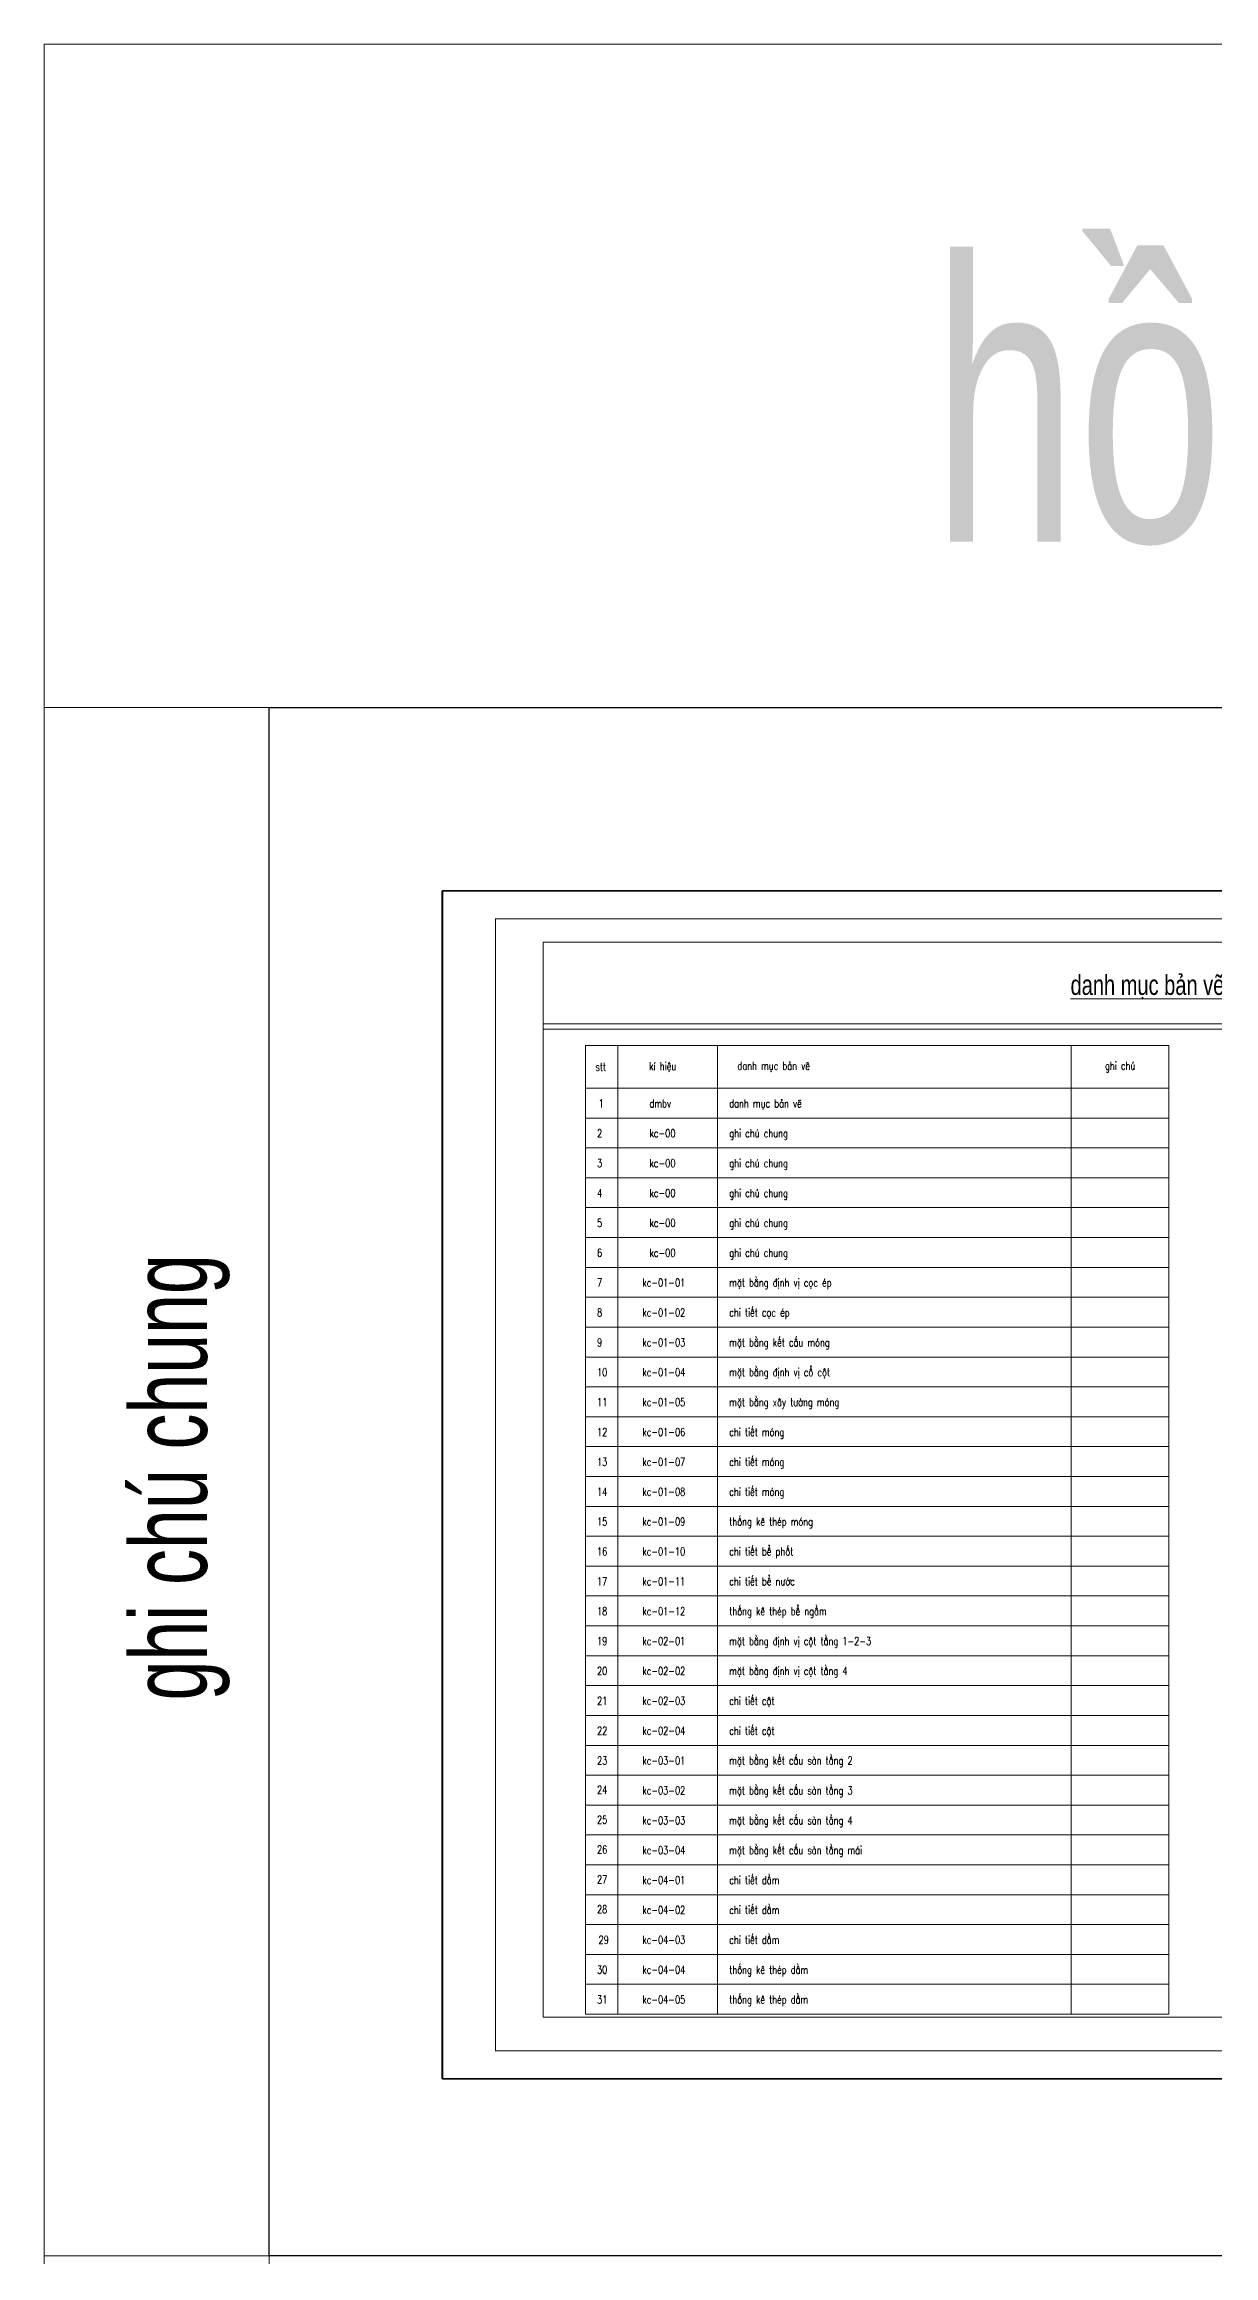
# Model space of a CAD drawing. Extents: x -2098986 to 943, y -1296280 to 73591.
# Drawn here: x -1855204 to -1825946, y -1051774 to -996495 of the extents above; entities that cross this region are included whole.
import ezdxf
from ezdxf.enums import TextEntityAlignment as Align

# ---------------------------------------------------------------- set-up
doc = ezdxf.new("R2010")
doc.units = 0
doc.header["$LTSCALE"] = 150
doc.layers.get('Defpoints').update_dxf_attribs({"lineweight": 18})
for name, color, linetype, lineweight in [('05.Text', 253, 'Continuous', 18), ('11.Khung bo', 32, 'Continuous', 50), ('12.Khung', 36, 'Continuous', 25), ('KCVN-THAY', 7, 'Continuous', 25), ('LS-DIM', 251, 'Continuous', 13), ('LS-TEXT', 60, 'Continuous', 20), ('LS-THAY', 7, 'Continuous', 20)]:
    doc.layers.add(name, color=color, linetype=linetype, lineweight=lineweight)
doc.layers.add('Tpl_Bound', color=1, linetype='Continuous', plot=False)
doc.styles.add('KCVN-LEADER', font='vnromadi.shx', dxfattribs={"width": 0.7, "height": 4})
doc.styles.add('vnsimpli', font='vnsimli.shx', dxfattribs={"width": 0.75})

# ---------------------------------------------------------------- blocks, each defined once
blk = doc.blocks.new('*U4')
at = {"layer": 'KCVN-THAY', "color": 140}
blk.add_lwpolyline([(214871.76, 86966.68), (215381.8, 86966.68), (215381.8, 86579.68), (214871.76, 86579.68)], close=True, dxfattribs=at)
blk = doc.blocks.new('100')
at = {"layer": '11.Khung bo', "const_width": 26.7}
blk.add_lwpolyline([(1860913, -945240), (1860913, -916940), (1896063, -916940), (1896063, -945240)], close=True, dxfattribs=at)
blk.add_lwpolyline([(1860913, -945240), (1860913, -916940), (1896063, -916940), (1896063, -945240)], close=True, dxfattribs=at)
blk.add_lwpolyline([(1860913, -945240), (1860913, -916940), (1896063, -916940), (1896063, -945240)], close=True, dxfattribs=at)
at = {"layer": '12.Khung'}
blk.add_lwpolyline([(1901579, -945940), (1901579, -916240), (1859580, -916240), (1859580, -945940)], close=True, dxfattribs=at)
blk.add_lwpolyline([(1901579, -945940), (1901579, -916240), (1859580, -916240), (1859580, -945940)], close=True, dxfattribs=at)
blk.add_lwpolyline([(1901579, -945940), (1901579, -916240), (1859580, -916240), (1859580, -945940)], close=True, dxfattribs=at)

msp = doc.modelspace()

# ---------------------------------------------------------------- linework, layer by layer
at = {"layer": 'LS-DIM'}
for p, q in [((-1841662.7, -1023335.8), (-1827073.7, -1023335.8)), ((-1841662.7, -1024082.5), (-1827073.7, -1024082.5)), ((-1841662.7, -1024829.2), (-1827073.7, -1024829.2)), ((-1841662.7, -1025575.8), (-1827073.7, -1025575.8)), ((-1841662.7, -1025575.8), (-1827073.7, -1025575.8)), ((-1841662.7, -1026322.5), (-1827073.7, -1026322.5)), ((-1841662.7, -1027069.2), (-1827073.7, -1027069.2)), ((-1841662.7, -1027815.8), (-1827073.7, -1027815.8)), ((-1841662.7, -1028562.5), (-1827073.7, -1028562.5)), ((-1841662.7, -1029309.2), (-1827073.7, -1029309.2)), ((-1841662.7, -1030055.8), (-1827073.7, -1030055.8)), ((-1841662.7, -1030802.5), (-1827073.7, -1030802.5)), ((-1841662.7, -1031549.2), (-1827073.7, -1031549.2)), ((-1841662.7, -1032295.8), (-1827073.7, -1032295.8)), ((-1841662.7, -1033042.5), (-1827073.7, -1033042.5)), ((-1841662.7, -1033789.2), (-1827073.7, -1033789.2)), ((-1841662.7, -1034535.8), (-1827073.7, -1034535.8)), ((-1841662.7, -1035282.5), (-1827073.7, -1035282.5)), ((-1841662.7, -1036029.2), (-1827073.7, -1036029.2)), ((-1841662.7, -1036775.8), (-1827073.7, -1036775.8)), ((-1841662.7, -1037522.5), (-1827073.7, -1037522.5)), ((-1841662.7, -1038269.2), (-1827073.7, -1038269.2)), ((-1841662.7, -1039015.8), (-1827073.7, -1039015.8)), ((-1841662.7, -1039762.5), (-1827073.7, -1039762.5)), ((-1841662.7, -1040509.2), (-1827073.7, -1040509.2)), ((-1841662.7, -1041255.8), (-1827073.7, -1041255.8)), ((-1841662.7, -1042002.5), (-1827073.7, -1042002.5)), ((-1841662.7, -1042749.2), (-1827073.7, -1042749.2)), ((-1841662.7, -1043495.8), (-1827073.7, -1043495.8)), ((-1841662.7, -1044242.5), (-1827073.7, -1044242.5)), ((-1841662.7, -1044989.2), (-1827073.7, -1044989.2))]:
    msp.add_line(p, q, dxfattribs=at)
at = {"layer": 'LS-THAY'}
for p, q in [((-1842724.7, -1020984.1), (-1809692, -1020984.1)), ((-1842724.7, -1021114.1), (-1809692, -1021114.1)), ((-1841662.7, -1021522.5), (-1841662.7, -1045735.8)), ((-1841662.7, -1021522.5), (-1827073.7, -1021522.5)), ((-1840851.2, -1021522.5), (-1840851.2, -1045735.8)), ((-1838364.9, -1045735.8), (-1838364.9, -1021522.5)), ((-1838364.9, -1022589.2), (-1838364.9, -1021522.5)), ((-1829512.7, -1045735.8), (-1829512.7, -1021522.5)), ((-1827073.7, -1022589.2), (-1827073.7, -1021522.5)), ((-1841662.7, -1022589.2), (-1827073.7, -1022589.2)), ((-1827073.7, -1022589.2), (-1827073.7, -1045735.8)), ((-1841662.7, -1045735.8), (-1827073.7, -1045735.8))]:
    msp.add_line(p, q, dxfattribs=at)
at = {"layer": 'LS-THAY', "color": 140}
for points in [[(-1855203.7, -1013074.3), (-1290965.3, -1013073.8), (-1290965.3, -996495.2), (-1855203.7, -996495.7)], [(-1855203.7, -1013074.3), (-1290965.3, -1013073.8), (-1290965.3, -1051773.8), (-1855203.7, -1051773.8)], [(-1849579.6, -1013074.3), (-1855203.6, -1013074.3), (-1855203.2, -1296279.9), (-1849579.5, -1296279.9)], [(-1855203.6, -1051773.5), (-1290965.2, -1051773), (-1290965, -1090473.8), (-1855203.4, -1090474.3)]]:
    msp.add_lwpolyline(points, close=True, dxfattribs=at)
at = {"layer": 'LS-THAY'}
msp.add_lwpolyline([(-1842724.7, -1018943.6), (-1809692, -1018943.6), (-1809692, -1045811.7), (-1842724.7, -1045811.7)], close=True, dxfattribs=at)
at = {"layer": 'Tpl_Bound', "color": 1}
msp.add_lwpolyline([(-1845244.4, -1047354.7), (-1845244.4, -1017654.7), (-1803244.4, -1017654.7), (-1803244.4, -1047354.7)], close=True, dxfattribs=at)

# ---------------------------------------------------------------- block references
at = {"layer": '05.Text', "xscale": 1.000009185772931, "yscale": 1.000009185772931, "zscale": 1.000009185772931}
msp.add_blockref('100', (-3704841.2, -101406.2), dxfattribs=at)
at = {"layer": 'Defpoints', "xscale": 100, "yscale": 100, "zscale": 100}
msp.add_blockref('*U4', (-23336755.1, -9709742.1), dxfattribs=at)
msp.add_blockref('*U4', (-23336755.1, -9709742.1), dxfattribs=at)
msp.add_blockref('*U4', (-23336755.1, -9709742.1), dxfattribs=at)

# ---------------------------------------------------------------- texts
at = {"layer": 'LS-TEXT', "color": 1, "style": 'KCVN-LEADER', "width": 0.7}
msp.add_text('hå s¬ in theo layer', height=7000, dxfattribs=at).set_placement((-1805897.6, -1008927.1), align=Align.CENTER)
at = {"layer": 'LS-TEXT', "style": 'KCVN-LEADER', "width": 0.75}
msp.add_text('%%Udanh môc b¶n vÏ phÇn kÕt cÊu', height=500, dxfattribs=at).set_placement((-1826100.6, -1020258.8), align=Align.CENTER)
at = {"layer": 'LS-TEXT', "style": 'vnsimpli', "width": 0.75}
for s, p in [('stt', (-1841280.4, -1022055.9)), ('kÝ hiÖu', (-1839730.5, -1022055.9)), ('danh môc b¶n vÏ', (-1836955.7, -1022055.9)), ('ghi chó', (-1828288.4, -1022055.9))]:
    msp.add_text(s, height=200, dxfattribs=at).set_placement(p, align=Align.MIDDLE)
for s, p in [('1', (-1841336.5, -1023070.4)), ('dmbv', (-1840061.9, -1023070.4)), ('danh môc b¶n vÏ', (-1838066.2, -1023070.4)), ('2', (-1841374.5, -1023817.1)), ('kc-00', (-1840061.9, -1023817.1)), ('ghi chó chung', (-1838066.2, -1023817.1)), ('3', (-1841374.5, -1024563.8)), ('kc-00', (-1840061.9, -1024563.8)), ('ghi chó chung', (-1838066.2, -1024563.8)), ('4', (-1841374.5, -1025310.4)), ('kc-00', (-1840061.9, -1025310.4)), ('ghi chó chung', (-1838066.2, -1025310.4)), ('5', (-1841374.5, -1026057.1)), ('kc-00', (-1840061.9, -1026057.1)), ('ghi chó chung', (-1838066.2, -1026057.1)), ('6', (-1841374.5, -1026803.8)), ('kc-00', (-1840061.9, -1026803.8)), ('ghi chó chung', (-1838066.2, -1026803.8)), ('7', (-1841374.5, -1027550.4)), ('kc-01-01', (-1840241.2, -1027550.4)), ('mÆt b»ng ®Þnh vÞ cäc Ðp', (-1838066.2, -1027550.4)), ('8', (-1841374.5, -1028297.1)), ('kc-01-02', (-1840241.2, -1028297.1)), ('chi tiÕt cäc Ðp', (-1838066.2, -1028297.1)), ('9', (-1841374.5, -1029043.8)), ('kc-01-03', (-1840241.2, -1029043.8)), ('mÆt b»ng kÕt cÊu mãng', (-1838066.2, -1029043.8)), ('10', (-1841374.5, -1029790.4)), ('kc-01-04', (-1840241.2, -1029790.4)), ('mÆt b»ng ®Þnh vÞ cæ cét', (-1838066.2, -1029790.4)), ('11', (-1841374.5, -1030537.1)), ('kc-01-05', (-1840241.2, -1030537.1)), ('mÆt b»ng x©y t\xadêng mãng', (-1838066.2, -1030537.1)), ('12', (-1841374.5, -1031283.8)), ('kc-01-06', (-1840241.2, -1031283.8)), ('chi tiÕt mãng', (-1838066.2, -1031283.8)), ('13', (-1841374.5, -1032030.4)), ('kc-01-07', (-1840241.2, -1032030.4)), ('chi tiÕt mãng', (-1838066.2, -1032030.4)), ('14', (-1841374.5, -1032777.1)), ('kc-01-08', (-1840241.2, -1032777.1)), ('chi tiÕt mãng', (-1838066.2, -1032777.1)), ('15', (-1841374.5, -1033523.8)), ('kc-01-09', (-1840241.2, -1033523.8)), ('thèng kª thÐp mãng', (-1838066.2, -1033523.8)), ('16', (-1841374.5, -1034270.4)), ('kc-01-10', (-1840241.2, -1034270.4)), ('chi tiÕt bÓ phèt', (-1838066.2, -1034270.4)), ('17', (-1841374.5, -1035017.1)), ('kc-01-11', (-1840241.2, -1035017.1)), ('chi tiÕt bÓ n\xadíc', (-1838066.2, -1035017.1)), ('18', (-1841374.5, -1035763.8)), ('kc-01-12', (-1840241.2, -1035763.8)), ('thèng kª thÐp bÓ ngÇm', (-1838066.2, -1035763.8)), ('19', (-1841374.5, -1036510.4)), ('kc-02-01', (-1840241.2, -1036510.4)), ('mÆt b»ng ®Þnh vÞ cét tÇng 1-2-3', (-1838066.2, -1036510.4)), ('mÆt b»ng ®Þnh vÞ cét tÇng 4', (-1838066.2, -1037257.1)), ('20', (-1841374.5, -1037257.1)), ('kc-02-02', (-1840241.2, -1037257.1)), ('21', (-1841374.5, -1038003.8)), ('kc-02-03', (-1840241.2, -1038003.8)), ('chi tiÕt cét', (-1838066.2, -1038003.8)), ('22', (-1841374.5, -1038750.4)), ('kc-02-04', (-1840241.2, -1038750.4)), ('chi tiÕt cét', (-1838066.2, -1038750.4)), ('mÆt b»ng kÕt cÊu sµn tÇng 2', (-1838066.2, -1039497.1)), ('23', (-1841374.5, -1039497.1)), ('kc-03-01', (-1840241.2, -1039497.1)), ('24', (-1841375.7, -1040227.6)), ('kc-03-02', (-1840241.2, -1040243.8)), ('mÆt b»ng kÕt cÊu sµn tÇng 3', (-1838066.2, -1040243.8)), ('25', (-1841375.7, -1040974.2)), ('kc-03-03', (-1840241.2, -1040990.4)), ('mÆt b»ng kÕt cÊu sµn tÇng 4', (-1838066.2, -1040990.4)), ('26', (-1841375.7, -1041720.9)), ('kc-03-04', (-1840241.2, -1041737.1)), ('mÆt b»ng kÕt cÊu sµn tÇng m¸i', (-1838066.2, -1041737.1)), ('27', (-1841375.7, -1042467.6)), ('kc-04-01', (-1840241.2, -1042483.8)), ('chi tiÕt dÇm', (-1838066.2, -1042483.8)), ('28', (-1841375.7, -1043214.2)), ('kc-04-02', (-1840241.2, -1043230.4)), ('chi tiÕt dÇm', (-1838066.2, -1043230.4)), ('29', (-1841336.5, -1043977.1)), ('kc-04-03', (-1840241.2, -1043977.1)), ('chi tiÕt dÇm', (-1838066.2, -1043977.1)), ('30', (-1841374.5, -1044723.8)), ('kc-04-04', (-1840241.2, -1044723.8)), ('thèng kª thÐp dÇm', (-1838066.2, -1044723.8)), ('31', (-1841374.5, -1045470.4)), ('kc-04-05', (-1840241.2, -1045470.4)), ('thèng kª thÐp dÇm', (-1838066.2, -1045470.4))]:
    msp.add_text(s, height=200, dxfattribs=at).set_placement(p)
at = {"layer": 'LS-TEXT', "style": 'KCVN-LEADER', "width": 0.7}
msp.add_text('ghi chó chung', height=1913.874, rotation=90, dxfattribs=at).set_placement((-1851134.9, -1032316.8), align=Align.CENTER)

doc.saveas('drawing.dxf')
